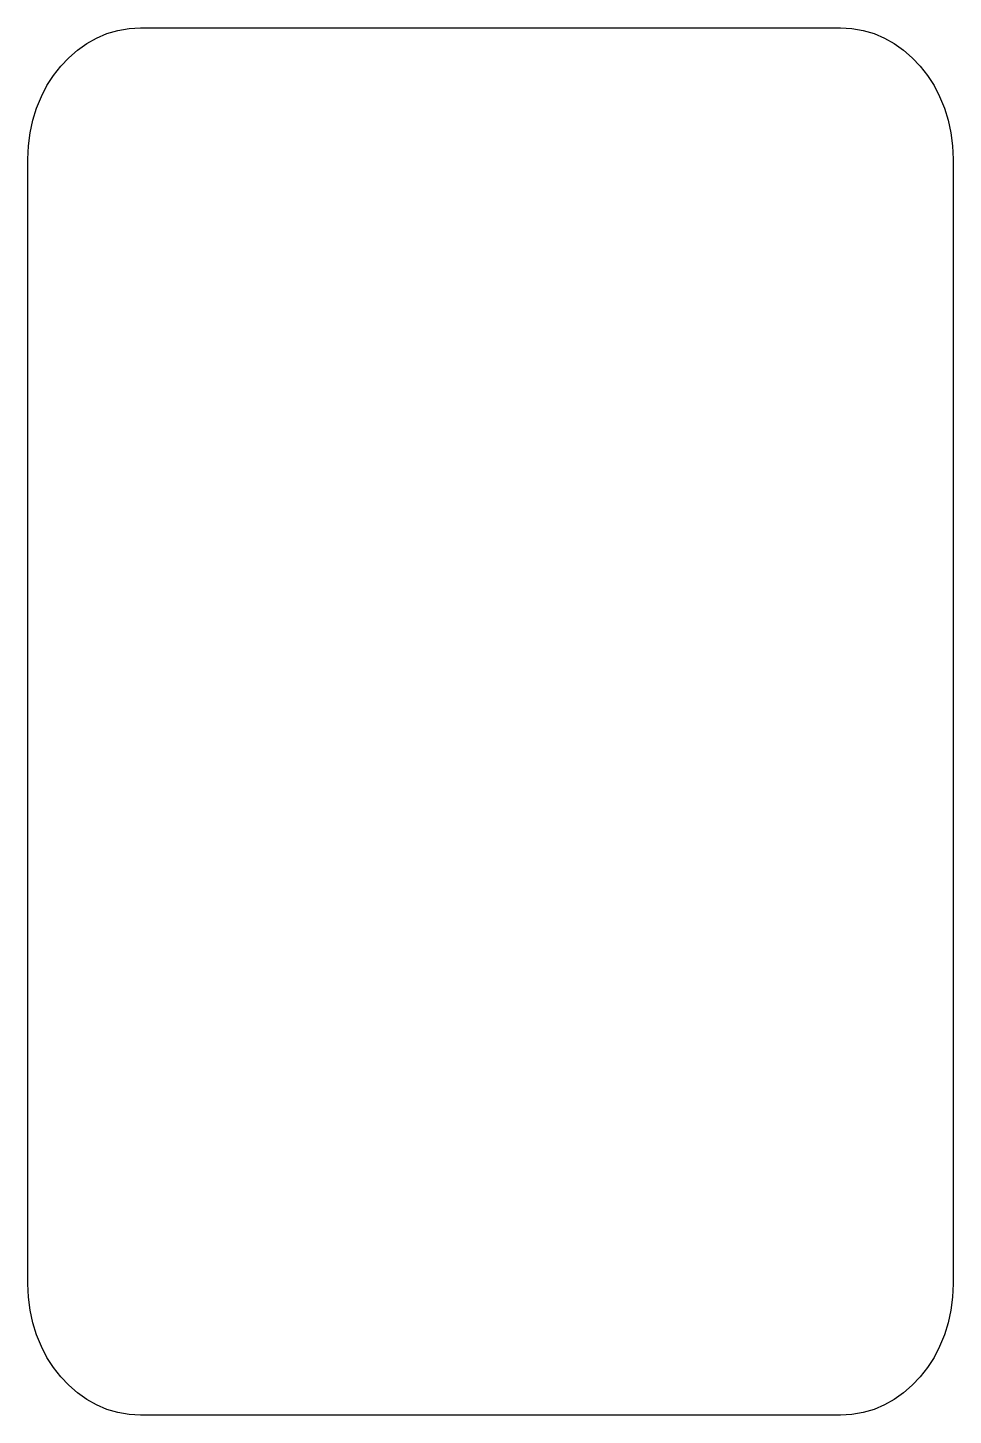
# Model space of a CAD drawing. Extents: x 0 to 28, y 0 to 42.
import ezdxf

# ---------------------------------------------------------------- set-up
doc = ezdxf.new("R2010")
doc.units = 0
doc.layers.add('Layer_1', color=7, linetype='CONTINUOUS')

msp = doc.modelspace()

# ---------------------------------------------------------------- linework, layer by layer
at = {"layer": 'Layer_1', "color": 7}
for p, q in [((3.063833, 41.97962), (3.413844, 42)), ((3.413844, 42), (4.737114, 42)), ((4.737114, 42), (6.060383, 42)), ((6.060383, 42), (7.383653, 42)), ((7.383653, 42), (8.706922, 42)), ((8.706922, 42), (10.030192, 42)), ((10.030192, 42), (11.353461, 42)), ((11.353461, 42), (12.676731, 42)), ((12.676731, 42), (14, 42)), ((14, 42), (15.32327, 42)), ((15.32327, 42), (16.646539, 42)), ((16.646539, 42), (17.969809, 42)), ((17.969809, 42), (19.293078, 42)), ((19.293078, 42), (20.616348, 42)), ((20.616348, 42), (21.939617, 42)), ((21.939617, 42), (23.262887, 42)), ((23.262887, 42), (24.586156, 42)), ((24.586156, 42), (24.936167, 41.9795)), ((1.784009, 41.52068), (2.082552, 41.68798)), ((2.082552, 41.68798), (2.396497, 41.82152)), ((2.396497, 41.82152), (2.724154, 41.91942)), ((2.724154, 41.91942), (3.063833, 41.97962)), ((24.936167, 41.9795), (25.275846, 41.9193)), ((25.275846, 41.9193), (25.603503, 41.8214)), ((25.603503, 41.8214), (25.917449, 41.68786)), ((25.917449, 41.68786), (26.215992, 41.52056)), ((1.239891, 41.09272), (1.502558, 41.3216)), ((1.502558, 41.3216), (1.784009, 41.52068)), ((26.215992, 41.52056), (26.497442, 41.32148)), ((26.497442, 41.32148), (26.76011, 41.0926)), ((0.777665, 40.55347), (0.997696, 40.83602)), ((0.997696, 40.83602), (1.239891, 41.09272)), ((26.76011, 41.0926), (27.002304, 40.8359)), ((27.002304, 40.8359), (27.222336, 40.55335)), ((0.581487, 40.24702), (0.777665, 40.55347)), ((27.222336, 40.55335), (27.418513, 40.2469)), ((0.267453, 39.57035), (0.410853, 39.91866)), ((0.410853, 39.91866), (0.581487, 40.24702)), ((27.418513, 40.2469), (27.589147, 39.91854)), ((27.589147, 39.91854), (27.732547, 39.57023)), ((0.152978, 39.20409), (0.267453, 39.57035)), ((27.732547, 39.57023), (27.847022, 39.20397)), ((0.069117, 38.82182), (0.152978, 39.20409)), ((27.847022, 39.20397), (27.930882, 38.8217)), ((0.017561, 38.42553), (0.069117, 38.82182)), ((27.930882, 38.8217), (27.982442, 38.42541)), ((0, 38.01719), (0.017561, 38.42553)), ((27.982442, 38.42541), (28.000002, 38.01721)), ((0, 35.89005), (0, 38.01719)), ((28.000002, 38.01721), (28.000002, 35.89007)), ((0, 33.76291), (0, 35.89005)), ((28.000002, 35.89007), (28.000002, 33.76293)), ((0, 31.63576), (0, 33.76291)), ((28.000002, 33.76293), (28.000002, 31.63578)), ((0, 29.50862), (0, 31.63576)), ((28.000002, 31.63578), (28.000002, 29.50864)), ((0, 27.38148), (0, 29.50862)), ((28.000002, 29.50864), (28.000002, 27.3815)), ((0, 25.25434), (0, 27.38148)), ((28.000002, 27.3815), (28.000002, 25.25436)), ((0, 23.1272), (0, 25.25434)), ((28.000002, 25.25436), (28.000002, 23.12722)), ((0, 21.00006), (0, 23.1272)), ((28.000002, 23.12722), (28.000002, 21.00008)), ((0, 18.87293), (0, 21.00006)), ((28.000002, 21.00008), (28.000002, 18.87295)), ((0, 16.74579), (0, 18.87293)), ((28.000002, 18.87295), (28.000002, 16.74581)), ((0, 14.61865), (0, 16.74579)), ((28.000002, 16.74581), (28.000002, 14.61867)), ((0, 12.49151), (0, 14.61865)), ((28.000002, 14.61867), (28.000002, 12.49153)), ((0, 10.36436), (0, 12.49151)), ((28.000002, 12.49153), (28.000002, 10.36438)), ((0, 8.23722), (0, 10.36436)), ((28.000002, 10.36438), (28.000002, 8.23724)), ((0, 6.11008), (0, 8.23722)), ((28.000002, 8.23724), (28.000002, 6.1101)), ((0, 3.98294), (0, 6.11008)), ((28.000002, 6.1101), (28.000002, 3.98296)), ((0.017561, 3.5746), (0, 3.98294)), ((28.000002, 3.98296), (27.982442, 3.57462)), ((0.069117, 3.1783), (0.017561, 3.5746)), ((27.982442, 3.57462), (27.930882, 3.17832)), ((0.152978, 2.79604), (0.069117, 3.1783)), ((27.930882, 3.17832), (27.847022, 2.79606)), ((0.267453, 2.42977), (0.152978, 2.79604)), ((27.847022, 2.79606), (27.732547, 2.42979)), ((0.410853, 2.08148), (0.267453, 2.42977)), ((27.732547, 2.42979), (27.589147, 2.0815)), ((0.581487, 1.75312), (0.410853, 2.08148)), ((0.777665, 1.44667), (0.581487, 1.75312)), ((27.418513, 1.75314), (27.222336, 1.44669)), ((27.589147, 2.0815), (27.418513, 1.75314)), ((0.997696, 1.16409), (0.777665, 1.44667)), ((27.222336, 1.44669), (27.002304, 1.16413)), ((1.239891, 0.90739), (0.997696, 1.16409)), ((1.502558, 0.67852), (1.239891, 0.90739)), ((26.76011, 0.90743), (26.497442, 0.67856)), ((27.002304, 1.16413), (26.76011, 0.90743)), ((1.784009, 0.47944), (1.502558, 0.67852)), ((2.082552, 0.31214), (1.784009, 0.47944)), ((26.215992, 0.47948), (25.917449, 0.31218)), ((26.497442, 0.67856), (26.215992, 0.47948)), ((2.396497, 0.1786), (2.082552, 0.31214)), ((2.724154, 0.0807), (2.396497, 0.1786)), ((3.063833, 0.0205), (2.724154, 0.0807)), ((3.413844, 0), (3.063833, 0.0205)), ((4.737114, 0), (3.413844, 0)), ((6.060383, 0), (4.737114, 0)), ((7.383653, 0), (6.060383, 0)), ((8.706922, 0), (7.383653, 0)), ((10.030192, 0), (8.706922, 0)), ((11.353461, 0), (10.030192, 0)), ((12.676731, 0), (11.353461, 0)), ((14, 0), (12.676731, 0)), ((15.32327, 0), (14, 0)), ((16.646537, 0), (15.32327, 0)), ((17.969807, 0), (16.646537, 0)), ((19.293076, 0), (17.969807, 0)), ((20.616346, 0), (19.293076, 0)), ((21.939615, 0), (20.616346, 0)), ((23.262885, 0), (21.939615, 0)), ((24.586154, 0), (23.262885, 0)), ((24.936167, 0.02054), (24.586154, 0)), ((25.275846, 0.08074), (24.936167, 0.02054)), ((25.603503, 0.17864), (25.275846, 0.08074)), ((25.917449, 0.31218), (25.603503, 0.17864))]:
    msp.add_line(p, q, dxfattribs=at)

doc.saveas('drawing.dxf')
